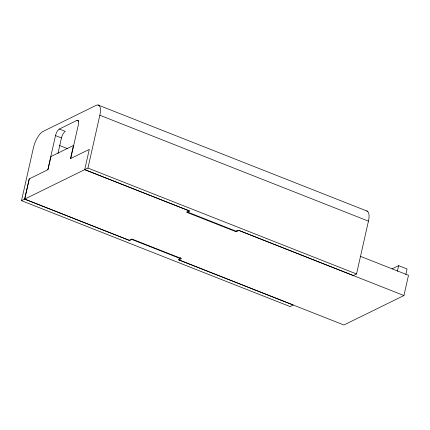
<?xml version="1.0" encoding="UTF-8"?>
<svg xmlns="http://www.w3.org/2000/svg" width="430" height="430" viewBox="0 0 430 430"><rect width="100%" height="100%" fill="white"/><g stroke="black" fill="none" stroke-linecap="round" stroke-linejoin="round"><path stroke-width="0.64" d="M21.5 200.67L33.406 147.85A14.4 5.413 -68.5 0 1 43.038 131.435L96.132 105.371A14.4 5.413 -68.5 0 1 99.841 115.24L87.94 168.06L21.5 200.67L290.099 306.579L293.265 305.026L178.364 259.688L180.498 258.64A23.327 8.772 -68.5 0 0 180.6 257.505M29.261 178.864L24.703 199.101L129.709 240.504L131.843 239.456L180.498 258.64M47.805 169.764L55.508 135.6A5.762 2.166 -68.5 0 1 59.356 129.032L76.97 120.389L78.755 121.093M57.975 153.419L61.463 137.949A5.762 2.166 -68.5 0 1 65.317 131.381L59.356 129.032M70.751 158.498L78.454 124.334A5.762 2.166 -68.5 0 0 76.97 120.389M403.942 295.528L238.86 230.437L236.14 231.77L186.491 212.194L189.211 210.861L84.699 169.651L89.295 149.398L70.488 158.632L73.449 145.49L50.966 156.525L48.004 169.662L29.229 178.88L24.666 199.117L129.177 240.327L131.843 239.016L181.492 258.591L178.826 259.903L343.903 324.994L403.942 295.528L408.5 275.291L360.394 256.328M84.737 169.635L189.743 211.039L187.609 212.087L236.263 231.27L238.397 230.222L353.331 275.544L356.535 273.974L368.44 221.149A14.4 5.413 -68.5 0 0 366.645 210.915M397.358 271.33L398.637 265.654L407.076 268.981L405.845 274.442M392.004 268.906L398.637 265.654M98.051 105.006L367.435 211.232M99.841 115.24L368.44 221.149M55.508 135.6L61.463 137.949M59.249 145.394L67.349 148.587M87.94 168.06L356.535 273.974M236.14 231.77A26.208 9.852 -68.5 0 1 236.581 230.63"/></g></svg>
